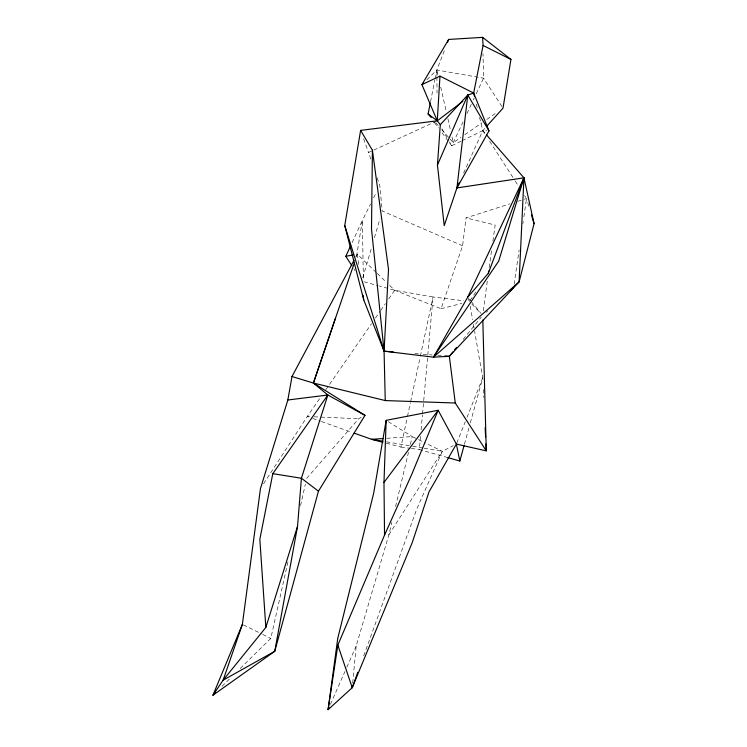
<?xml version="1.0" encoding="UTF-8"?>
<svg xmlns="http://www.w3.org/2000/svg" width="747" height="747" viewBox="0 0 747 747"><rect width="100%" height="100%" fill="white"/><g stroke="black" fill="none" stroke-linecap="round" stroke-linejoin="round"><path stroke-width="0.56" stroke-dasharray="3.73 2.8" d="M447.78 457.603L419.328 449.545L420.57 435.669M421.093 429.889L422.438 414.865M422.55 413.707L433.027 296.961L394.677 290.275L379.336 286.008M352.687 683.038L356.188 646.015L388.87 534.805L391.82 522.386M389.691 285.466L394.677 290.275L441.057 308.716L462.58 245.782L466.035 217.891L510.024 203.8M483.309 310.836L487.277 281.236M489.154 267.529L491.601 250.31M492.899 241.122L495.177 225.052L466.035 217.891M514.151 284.252L519.1 249.956M522.891 223.67L523.217 221.383M523.88 216.807L526.514 198.525L524.646 195.611M356.543 256.408L362.351 220.458L370.549 203.987M430.561 101.601L434.829 80.153M435.053 79.023L436.855 69.994L444.596 49.984M386.264 443.195L400.924 447.079L407.246 417.508M407.488 416.368L410.411 402.726M410.654 401.587L420.141 357.234M420.384 356.104L433.027 296.961L463.756 300.789M240.207 668.453L270.797 638.433L288.09 561.249M300.546 505.635L305.374 484.065M395.583 506.578L408.488 452.383M410.374 444.484L412.251 436.575L388.095 421.541M464.466 444.157L469.107 427.303M470.339 422.802L482.721 377.861L474.597 331.126M362.771 277.8L371.52 247.733M374.434 237.714L379.943 218.787M363.742 655.838L416.863 508.791L442.317 451.3L453.364 445.632M456.8 443.018L465.297 421.653M466.996 417.377L482.721 377.861M330.426 704.346L344.946 671.469M346.823 667.23L356.188 646.015M463.635 173.061L482.786 130.613L485.12 128.026M352.126 242.598L362.351 220.458L363.387 280.312M442 132.705L451.73 145.786L463.065 121.882M466.968 113.563L471.357 104.197M473.309 100.033L474.289 97.95M476.241 93.795L483.552 78.183L483.001 53.681M373.631 197.815L376.189 192.661M355.647 257.285L357.299 254.204L376.404 272.636M388.87 534.805L442.317 451.3L425.734 443.176M263.607 483.739L307.25 416.518L320.5 397.395M470.078 300.555L477.006 290.2M325.795 389.738L371.492 323.75M375.47 318.007L380.102 311.312M380.765 310.36L385.405 303.665M388.72 298.884L394.677 290.275M463.112 339.409L481.245 317.167M306.653 478.388L358.7 418.75L362.286 416.817M426.892 79.752L436.855 69.994L483.552 78.183L502.376 107.194M222.018 686.306L230.281 678.192M486.138 312.311L487.856 310.771M450.245 139.222L453.308 142.696L460.946 137.383M464.774 134.731L481.974 122.769M486.755 119.455L495.354 113.469M461.048 141.239L451.73 145.786L449.423 141.79M462.085 140.725L482.786 130.613L486.923 130.79M370.773 159.083L368.532 152.491L372.762 150.539M373.817 150.054L436.211 121.303M517.718 201.335L523.217 199.58M524.319 199.225L526.514 198.525L529.474 208.357M441.057 308.716L461.805 303.441M386.703 438.293L412.251 436.575L417.433 439.115M309.538 416.621L307.25 416.518L311.611 418.068M314.113 416.817L319.828 417.059M320.967 417.115L358.7 418.75M414.987 353.611L418.423 353.882M422.998 354.237L432.158 354.956M437.882 355.413L441.318 355.684M400.924 447.079L410.122 448.312M411.28 448.461L419.328 449.545M386.432 441.832L411.522 446.08M412.661 446.276L422.933 448.013M424.072 448.209L442.317 451.3M363.994 281.75L378.243 285.709M312.704 418.451L320.342 421.159M321.434 421.541L351.977 432.364M462.58 245.782L382.212 210.999L379.775 185.461L377.151 177.767M418.469 439.619L424.698 442.672M243.391 624.875L261.665 633.914M262.673 634.418L270.797 638.433M377.235 273.439L386.367 282.263M471.787 303.945L481.133 313.759M435.734 122.713L438.788 126.187M441.85 129.661L449.489 138.354M479.574 117.363L482.786 130.613L485.074 133.237M469.097 298.977L470.526 300.705M471.245 301.564L480.545 312.797M434.352 122.433L438.526 128.036M482.786 130.613L484.663 133.526M489.658 141.286L514.646 180.092M515.271 181.063L518.399 185.91M353.798 268.715L355.03 270.629M441.897 128.811L447.108 137.793M468.108 298.305L469.443 301.489M363.63 138.811L368.532 152.491M476.353 104.104L477.426 108.52M437.882 74.541L436.855 69.994L436.902 75.774M440.711 87.035L446.361 112.022M447.901 118.838L450.478 130.202M452.019 137.018L453.308 142.696M470.236 306.055L472.618 319.725M473.402 324.291L474.401 329.987M357.299 254.204L358.905 265.624M483.29 389.448L483.683 397.553M436.911 76.922L437.042 93.095"/><path stroke-width="1.12" d="M462.757 101.387L437.275 120.818L360.614 130.389L372.408 150.24L371.502 228.899L384.07 351.174L385.256 400.569L455.278 403.025L486.288 450.861L456.37 444.082L438.153 410.271L386.162 420.337L373.649 493.365L337.756 638.377L328.092 709.65L352.248 687.67L412.297 542.443L428.993 491.928L456.37 444.082L459.825 461.011L447.78 457.603M329.025 707.53L328.092 709.65L337.84 645.156L384.537 535.113L383.977 482.394L386.162 420.337M486.605 134.992L523.946 177.833L519.1 281.899L449.339 356.31L433.493 357.159L384.07 351.174L363.733 299.874L344.75 225.547L360.614 130.389M393.23 351.893L384.07 351.174L388.524 269.322L372.408 150.24M433.493 357.159L498.716 261.067L523.946 177.833L467.669 297.25L433.493 357.159L519.1 281.899L534.077 223.67L523.946 177.833L456.931 187.927L488.986 130.884L473.673 93.048L439.974 76.119L437.275 120.818L440.3 124.693L437.443 165.068L444.222 225.585L456.931 187.927L459.33 182.613M297.539 526.336L265.839 627.443L223.129 680.172L274.747 651.309L297.539 526.336L301.414 478.257L327.84 395.014L313.413 383.043L291.984 376.535L287.847 400L260.451 488.613L242.373 624.371L223.129 680.172L212.923 695.233L274.747 651.309L318.455 491.181L364.975 415.36L313.413 383.043L335.543 317.979M337.84 645.156L352.248 687.67L352.472 685.354M456.931 187.927L467.781 95.046L473.673 93.048L483.076 45.464L482.627 37.35L448.667 39.442L421.915 84.635L437.275 120.818L428.096 114.02L430.337 102.731M467.669 297.25L488.342 273.271L488.669 270.974M482.627 37.35L510.939 59.433L503.002 108.156L486.68 126.299M364.975 415.36L327.84 395.014L272.814 473.654L259.835 539.297L265.839 627.443M459.825 461.011L464.158 445.277M354.293 263L313.413 383.043L385.256 400.569M352.248 687.67L357.794 672.3M488.342 273.271L523.946 177.833M447.444 42.607L448.667 39.442M242.373 624.371L212.923 695.233L215.407 692.796M437.443 165.068L467.781 95.046L488.986 130.884M384.537 535.113L411.933 473.962L438.153 410.271L383.977 482.394M351.958 265.848L345.805 256.296L350.67 245.754M291.984 376.535L354.003 260.367M455.278 403.025L449.339 356.31L452.962 351.865M454.409 350.082L456.585 347.42M440.3 124.693L467.781 95.046M423.577 83.001L421.915 84.635L439.974 76.119M510.22 290.76L513.656 287.679M345.805 256.296L353.116 254.96M287.847 400L327.84 395.014M383.22 438.536L371.604 439.311L354.153 433.129M444.754 355.955L449.339 356.31M272.814 473.654L301.414 478.257L318.455 491.181M383.015 441.244L371.604 439.311L382.884 442.299M483.076 45.464L510.939 59.433M428.096 114.02L431.15 117.503M344.75 225.547L384.07 351.174M531.444 214.921L534.077 223.67M473.673 93.048L474.476 96.363M363.089 295.308L363.733 299.874M485.158 427.686L485.606 436.948M485.952 443.905L486.288 450.861L482.823 320.024"/></g></svg>
